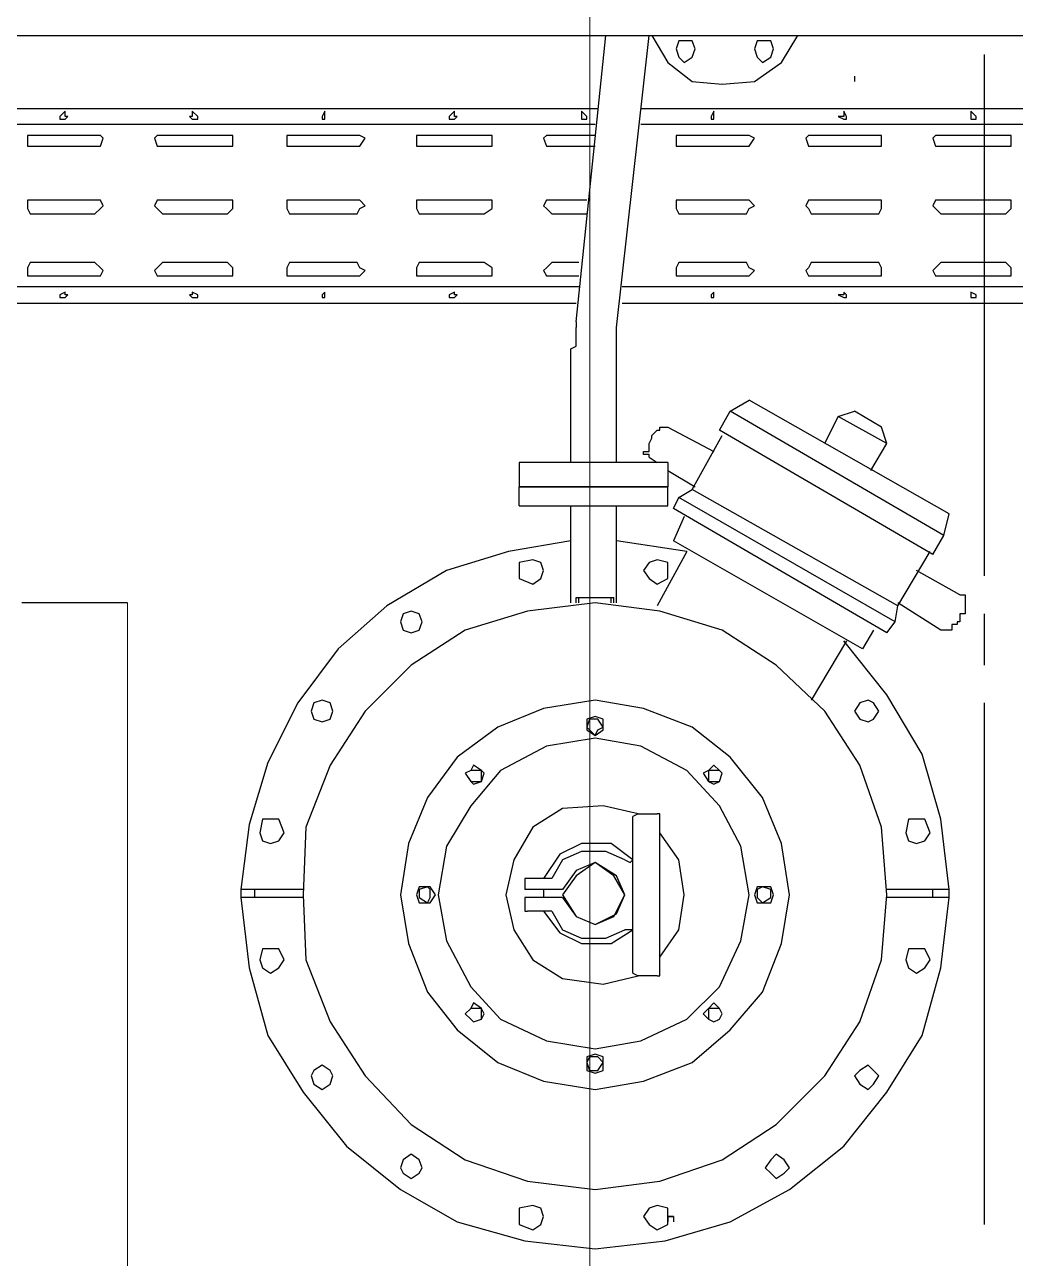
# Model space of a CAD drawing. Header units: millimetres. Extents: x 37084 to 180780, y -153145 to -16322.
# Drawn here: x 72745 to 73508, y -116707 to -115757 of the extents above; entities that cross this region are included whole.
import ezdxf

# ---------------------------------------------------------------- set-up
doc = ezdxf.new("R2010")
doc.units = ezdxf.units.MM
doc.header["$MEASUREMENT"] = 0
doc.linetypes.add('CONTINU', pattern=[0])
doc.layers.add('00', color=5, linetype='Continuous', lineweight=9)
doc.layers.add('1_Day dan', color=5, linetype='Continuous')

# ---------------------------------------------------------------- blocks, each defined once
blk = doc.blocks.new('MBA')
at = {"color": 0, "linetype": 'ByBlock', "lineweight": 25}
for points in [[(1954239.1, 286122.95), (1955568.32, 286122.95)], [(1955530.88, 285902.45), (1955553.76, 286122.95)], [(1955562.08, 285898.29), (1955587.04, 286122.95)], [(1955568.32, 286122.95), (1955572.48, 286122.95)], [(1955572.48, 286122.95), (1955574.56, 286122.95)], [(1955574.56, 286122.95), (1956204.85, 286122.95)], [(1955589.12, 286122.95), (1955601.61, 286102.15), (1955620.33, 286087.59), (1955643.21, 286085.51), (1955668.17, 286087.59), (1955688.97, 286102.15), (1955701.45, 286122.95)], [(1955641.13, 286122.95), (1955647.37, 286122.95)], [(1955607.85, 286112.55), (1955609.93, 286106.31), (1955614.09, 286102.15), (1955620.33, 286106.31), (1955622.41, 286112.55), (1955620.33, 286118.79), (1955614.09, 286118.79), (1955609.93, 286118.79), (1955607.85, 286112.55)], [(1955668.17, 286112.55), (1955670.25, 286106.31), (1955674.41, 286102.15), (1955680.65, 286106.31), (1955682.73, 286112.55), (1955680.65, 286118.79), (1955674.41, 286118.79), (1955670.25, 286118.79), (1955668.17, 286112.55)], [(1955844.98, 286108.39), (1955844.98, 285706.92)], [(1955745.14, 286091.75), (1955745.14, 286087.59)], [(1955745.14, 286091.75), (1955745.14, 286087.59)], [(1954336.87, 286066.78), (1955547.52, 286066.78)], [(1955580.8, 286066.78), (1956171.57, 286066.78)], [(1955133.57, 286060.54), (1955133.57, 286058.46), (1955137.73, 286058.46), (1955139.81, 286060.54), (1955137.73, 286060.54), (1955137.73, 286064.7), (1955133.57, 286060.54)], [(1955233.42, 286060.54), (1955235.5, 286058.46), (1955239.66, 286058.46), (1955239.66, 286060.54), (1955235.5, 286064.7), (1955235.5, 286060.54), (1955233.42, 286060.54)], [(1955335.35, 286060.54), (1955335.35, 286058.46), (1955337.43, 286058.46), (1955337.43, 286060.54), (1955337.43, 286064.7), (1955335.35, 286060.54)], [(1955433.11, 286060.54), (1955433.11, 286058.46), (1955437.27, 286058.46), (1955439.35, 286060.54), (1955437.27, 286060.54), (1955437.27, 286064.7), (1955433.11, 286060.54)], [(1955535.04, 286060.54), (1955535.04, 286058.46), (1955539.2, 286058.46), (1955539.2, 286060.54), (1955535.04, 286064.7), (1955535.04, 286060.54)], [(1955634.89, 286060.54), (1955634.89, 286058.46), (1955636.97, 286058.46), (1955636.97, 286060.54), (1955636.97, 286064.7), (1955634.89, 286060.54)], [(1955732.66, 286060.54), (1955736.82, 286058.46), (1955738.9, 286058.46), (1955738.9, 286060.54), (1955736.82, 286064.7), (1955736.82, 286060.54), (1955732.66, 286060.54)], [(1955834.58, 286060.54), (1955834.58, 286058.46), (1955838.74, 286058.46), (1955838.74, 286060.54), (1955834.58, 286064.7), (1955834.58, 286060.54)], [(1955545.44, 286054.3), (1954336.87, 286054.3)], [(1955110.69, 286045.98), (1955108.61, 286045.98), (1955108.61, 286043.9), (1955108.61, 286037.66), (1955110.69, 286037.66)], [(1955160.61, 286045.98), (1955110.69, 286045.98)], [(1955160.61, 286037.66), (1955164.77, 286037.66), (1955166.85, 286043.9), (1955164.77, 286045.98), (1955160.61, 286045.98)], [(1955212.62, 286045.98), (1955208.46, 286045.98), (1955206.38, 286043.9), (1955208.46, 286037.66), (1955212.62, 286037.66)], [(1955262.54, 286045.98), (1955212.62, 286045.98)], [(1955262.54, 286037.66), (1955266.7, 286037.66), (1955266.7, 286043.9), (1955266.7, 286045.98), (1955262.54, 286045.98)], [(1955310.38, 286045.98), (1955308.3, 286045.98), (1955308.3, 286043.9), (1955308.3, 286037.66), (1955310.38, 286037.66)], [(1955362.39, 286045.98), (1955310.38, 286045.98)], [(1955362.39, 286037.66), (1955364.47, 286037.66), (1955368.63, 286043.9), (1955364.47, 286045.98), (1955362.39, 286045.98)], [(1955410.23, 286045.98), (1955408.15, 286045.98), (1955408.15, 286043.9), (1955408.15, 286037.66), (1955410.23, 286037.66)], [(1955460.15, 286045.98), (1955410.23, 286045.98)], [(1955460.15, 286037.66), (1955466.4, 286037.66), (1955466.4, 286043.9), (1955466.4, 286045.98), (1955460.15, 286045.98)], [(1955512.16, 286045.98), (1955508, 286045.98), (1955505.92, 286043.9), (1955508, 286037.66), (1955512.16, 286037.66)], [(1955545.44, 286045.98), (1955512.16, 286045.98)], [(1956167.41, 286054.3), (1955580.8, 286054.3)], [(1955609.93, 286045.98), (1955607.85, 286045.98), (1955607.85, 286043.9), (1955607.85, 286037.66), (1955609.93, 286037.66)], [(1955661.93, 286045.98), (1955609.93, 286045.98)], [(1955661.93, 286037.66), (1955664.01, 286037.66), (1955668.17, 286043.9), (1955664.01, 286045.98), (1955661.93, 286045.98)], [(1955711.85, 286045.98), (1955709.77, 286045.98), (1955707.69, 286043.9), (1955709.77, 286037.66), (1955711.85, 286037.66)], [(1955763.86, 286045.98), (1955711.85, 286045.98)], [(1955763.86, 286037.66), (1955765.94, 286037.66), (1955765.94, 286043.9), (1955765.94, 286045.98), (1955763.86, 286045.98)], [(1955811.7, 286045.98), (1955807.54, 286045.98), (1955805.46, 286043.9), (1955807.54, 286037.66), (1955811.7, 286037.66)], [(1955861.63, 286045.98), (1955811.7, 286045.98)], [(1955861.63, 286037.66), (1955865.79, 286037.66), (1955865.79, 286043.9), (1955865.79, 286045.98), (1955861.63, 286045.98)], [(1955110.69, 286037.66), (1955160.61, 286037.66)], [(1955212.62, 286037.66), (1955262.54, 286037.66)], [(1955310.38, 286037.66), (1955362.39, 286037.66)], [(1955410.23, 286037.66), (1955460.15, 286037.66)], [(1955512.16, 286037.66), (1955545.44, 286037.66)], [(1955609.93, 286037.66), (1955661.93, 286037.66)], [(1955711.85, 286037.66), (1955763.86, 286037.66)], [(1955811.7, 286037.66), (1955861.63, 286037.66)], [(1955110.69, 285996.06), (1955108.61, 285996.06), (1955108.61, 285991.9), (1955108.61, 285989.82), (1955110.69, 285985.66)], [(1955160.61, 285996.06), (1955110.69, 285996.06)], [(1955160.61, 285985.66), (1955164.77, 285989.82), (1955166.85, 285991.9), (1955164.77, 285996.06), (1955160.61, 285996.06)], [(1955212.62, 285996.06), (1955208.46, 285996.06), (1955206.38, 285991.9), (1955208.46, 285989.82), (1955212.62, 285985.66)], [(1955262.54, 285996.06), (1955212.62, 285996.06)], [(1955262.54, 285985.66), (1955266.7, 285989.82), (1955266.7, 285991.9), (1955266.7, 285996.06), (1955262.54, 285996.06)], [(1955310.38, 285996.06), (1955308.3, 285996.06), (1955308.3, 285991.9), (1955308.3, 285989.82), (1955310.38, 285985.66)], [(1955362.39, 285996.06), (1955310.38, 285996.06)], [(1955362.39, 285985.66), (1955364.47, 285989.82), (1955368.63, 285991.9), (1955364.47, 285996.06), (1955362.39, 285996.06)], [(1955410.23, 285996.06), (1955408.15, 285996.06), (1955408.15, 285991.9), (1955408.15, 285989.82), (1955410.23, 285985.66)], [(1955460.15, 285996.06), (1955410.23, 285996.06)], [(1955460.15, 285985.66), (1955466.4, 285989.82), (1955466.4, 285991.9), (1955466.4, 285996.06), (1955460.15, 285996.06)], [(1955512.16, 285996.06), (1955508, 285996.06), (1955505.92, 285991.9), (1955508, 285989.82), (1955512.16, 285985.66)], [(1955539.2, 285996.06), (1955512.16, 285996.06)], [(1955609.93, 285996.06), (1955607.85, 285996.06), (1955607.85, 285991.9), (1955607.85, 285989.82), (1955609.93, 285985.66)], [(1955661.93, 285996.06), (1955609.93, 285996.06)], [(1955661.93, 285985.66), (1955664.01, 285989.82), (1955668.17, 285991.9), (1955664.01, 285996.06), (1955661.93, 285996.06)], [(1955711.85, 285996.06), (1955709.77, 285996.06), (1955707.69, 285991.9), (1955709.77, 285989.82), (1955711.85, 285985.66)], [(1955763.86, 285996.06), (1955711.85, 285996.06)], [(1955763.86, 285985.66), (1955765.94, 285989.82), (1955765.94, 285991.9), (1955765.94, 285996.06), (1955763.86, 285996.06)], [(1955811.7, 285996.06), (1955807.54, 285996.06), (1955805.46, 285991.9), (1955807.54, 285989.82), (1955811.7, 285985.66)], [(1955861.63, 285996.06), (1955811.7, 285996.06)], [(1955861.63, 285985.66), (1955865.79, 285989.82), (1955865.79, 285991.9), (1955865.79, 285996.06), (1955861.63, 285996.06)], [(1955110.69, 285985.66), (1955160.61, 285985.66)], [(1955212.62, 285985.66), (1955262.54, 285985.66)], [(1955310.38, 285985.66), (1955362.39, 285985.66)], [(1955410.23, 285985.66), (1955460.15, 285985.66)], [(1955512.16, 285985.66), (1955539.2, 285985.66)], [(1955609.93, 285985.66), (1955661.93, 285985.66)], [(1955711.85, 285985.66), (1955763.86, 285985.66)], [(1955811.7, 285985.66), (1955861.63, 285985.66)], [(1955110.69, 285948.22), (1955108.61, 285944.06), (1955108.61, 285941.97), (1955108.61, 285937.81), (1955110.69, 285937.81)], [(1955160.61, 285948.22), (1955110.69, 285948.22)], [(1955160.61, 285937.81), (1955164.77, 285937.81), (1955166.85, 285941.97), (1955164.77, 285944.06), (1955160.61, 285948.22)], [(1955212.62, 285948.22), (1955208.46, 285944.06), (1955206.38, 285941.97), (1955208.46, 285937.81), (1955212.62, 285937.81)], [(1955262.54, 285948.22), (1955212.62, 285948.22)], [(1955262.54, 285937.81), (1955266.7, 285937.81), (1955266.7, 285941.97), (1955266.7, 285944.06), (1955262.54, 285948.22)], [(1955310.38, 285948.22), (1955308.3, 285944.06), (1955308.3, 285941.97), (1955308.3, 285937.81), (1955310.38, 285937.81)], [(1955362.39, 285948.22), (1955310.38, 285948.22)], [(1955362.39, 285937.81), (1955364.47, 285937.81), (1955368.63, 285941.97), (1955364.47, 285944.06), (1955362.39, 285948.22)], [(1955410.23, 285948.22), (1955408.15, 285944.06), (1955408.15, 285941.97), (1955408.15, 285937.81), (1955410.23, 285937.81)], [(1955460.15, 285948.22), (1955410.23, 285948.22)], [(1955460.15, 285937.81), (1955466.4, 285937.81), (1955466.4, 285941.97), (1955466.4, 285944.06), (1955460.15, 285948.22)], [(1955512.16, 285948.22), (1955508, 285944.06), (1955505.92, 285941.97), (1955508, 285937.81), (1955512.16, 285937.81)], [(1955532.96, 285948.22), (1955512.16, 285948.22)], [(1955609.93, 285948.22), (1955607.85, 285944.06), (1955607.85, 285941.97), (1955607.85, 285937.81), (1955609.93, 285937.81)], [(1955661.93, 285948.22), (1955609.93, 285948.22)], [(1955661.93, 285937.81), (1955664.01, 285937.81), (1955668.17, 285941.97), (1955664.01, 285944.06), (1955661.93, 285948.22)], [(1955711.85, 285948.22), (1955709.77, 285944.06), (1955707.69, 285941.97), (1955709.77, 285937.81), (1955711.85, 285937.81)], [(1955763.86, 285948.22), (1955711.85, 285948.22)], [(1955763.86, 285937.81), (1955765.94, 285937.81), (1955765.94, 285941.97), (1955765.94, 285944.06), (1955763.86, 285948.22)], [(1955811.7, 285948.22), (1955807.54, 285944.06), (1955805.46, 285941.97), (1955807.54, 285937.81), (1955811.7, 285937.81)], [(1955861.63, 285948.22), (1955811.7, 285948.22)], [(1955861.63, 285937.81), (1955865.79, 285937.81), (1955865.79, 285941.97), (1955865.79, 285944.06), (1955861.63, 285948.22)], [(1955110.69, 285937.81), (1955160.61, 285937.81)], [(1955212.62, 285937.81), (1955262.54, 285937.81)], [(1955310.38, 285937.81), (1955362.39, 285937.81)], [(1955410.23, 285937.81), (1955460.15, 285937.81)], [(1955512.16, 285937.81), (1955532.96, 285937.81)], [(1955609.93, 285937.81), (1955661.93, 285937.81)], [(1955711.85, 285937.81), (1955763.86, 285937.81)], [(1955811.7, 285937.81), (1955861.63, 285937.81)], [(1955532.96, 285929.49), (1954336.87, 285929.49)], [(1955133.57, 285923.25), (1955133.57, 285921.17), (1955137.73, 285921.17), (1955139.81, 285923.25), (1955137.73, 285923.25), (1955137.73, 285925.33), (1955133.57, 285923.25)], [(1955233.42, 285923.25), (1955235.5, 285921.17), (1955239.66, 285921.17), (1955239.66, 285923.25), (1955235.5, 285925.33), (1955235.5, 285923.25), (1955233.42, 285923.25)], [(1955335.35, 285923.25), (1955335.35, 285921.17), (1955337.43, 285921.17), (1955337.43, 285923.25), (1955337.43, 285925.33), (1955335.35, 285923.25)], [(1955433.11, 285923.25), (1955433.11, 285921.17), (1955437.27, 285921.17), (1955439.35, 285923.25), (1955437.27, 285923.25), (1955437.27, 285925.33), (1955433.11, 285923.25)], [(1956138.29, 285929.49), (1955566.24, 285929.49)], [(1955634.89, 285923.25), (1955634.89, 285921.17), (1955636.97, 285921.17), (1955636.97, 285923.25), (1955636.97, 285925.33), (1955634.89, 285923.25)], [(1955732.66, 285923.25), (1955736.82, 285921.17), (1955738.9, 285921.17), (1955738.9, 285923.25), (1955736.82, 285925.33), (1955736.82, 285923.25), (1955732.66, 285923.25)], [(1955834.58, 285923.25), (1955834.58, 285921.17), (1955838.74, 285921.17), (1955838.74, 285923.25), (1955834.58, 285925.33), (1955834.58, 285923.25)], [(1954336.87, 285917.01), (1955530.88, 285917.01)], [(1955566.24, 285917.01), (1956134.13, 285917.01)], [(1955526.72, 285840.05), (1955526.72, 285869.17), (1955526.72, 285877.49), (1955526.72, 285881.65), (1955530.88, 285883.73), (1955530.88, 285889.97), (1955530.88, 285894.13), (1955530.88, 285896.21), (1955530.88, 285898.29)], [(1955530.88, 285902.45), (1955530.88, 285898.29)], [(1955562.08, 285840.05), (1955562.08, 285854.61), (1955562.08, 285860.85), (1955562.08, 285869.17), (1955562.08, 285875.41), (1955562.08, 285877.49), (1955562.08, 285883.73), (1955562.08, 285887.89), (1955562.08, 285889.97), (1955562.08, 285894.13), (1955562.08, 285898.29)], [(1955526.72, 285794.28), (1955526.72, 285840.05)], [(1955562.08, 285794.28), (1955562.08, 285840.05)], [(1955649.45, 285833.81), (1955664.01, 285842.13)], [(1955817.94, 285754.76), (1955664.01, 285842.13)], [(1955641.13, 285819.25), (1955649.45, 285833.81)], [(1955813.78, 285738.12), (1955649.45, 285833.81)], [(1955722.25, 285808.84), (1955732.66, 285829.65)], [(1955732.66, 285829.65), (1955745.14, 285833.81)], [(1955770.1, 285808.84), (1955732.66, 285829.65)], [(1955765.94, 285821.33), (1955745.14, 285833.81)], [(1955587.04, 285798.44), (1955587.04, 285800.52), (1955582.88, 285800.52), (1955582.88, 285802.6), (1955587.04, 285802.6), (1955587.04, 285806.76), (1955587.04, 285808.84), (1955589.12, 285813.01), (1955589.12, 285815.09), (1955593.29, 285819.25), (1955595.37, 285819.25), (1955595.37, 285821.33), (1955599.53, 285821.33), (1955601.61, 285821.33)], [(1955601.61, 285821.33), (1955636.97, 285802.6)], [(1955805.46, 285723.56), (1955641.13, 285819.25)], [(1955770.1, 285808.84), (1955765.94, 285821.33)], [(1955620.33, 285773.48), (1955643.21, 285815.09)], [(1955757.62, 285788.04), (1955770.1, 285808.84)], [(1955601.61, 285794.28), (1955487.2, 285794.28)], [(1955487.2, 285794.28), (1955487.2, 285775.56)], [(1955587.04, 285798.44), (1955593.29, 285794.28)], [(1955601.61, 285794.28), (1955601.61, 285775.56)], [(1955601.61, 285788.04), (1955622.41, 285775.56)], [(1955487.2, 285775.56), (1955601.61, 285775.56)], [(1955601.61, 285775.56), (1955487.2, 285775.56)], [(1955487.2, 285761), (1955487.2, 285775.56)], [(1955601.61, 285761), (1955601.61, 285775.56)], [(1955609.93, 285767.24), (1955620.33, 285773.48)], [(1955778.42, 285684.04), (1955620.33, 285773.48)], [(1955487.2, 285761), (1955601.61, 285761)], [(1955526.72, 285686.12), (1955526.72, 285761)], [(1955562.08, 285686.12), (1955562.08, 285761)], [(1955605.77, 285758.92), (1955609.93, 285767.24)], [(1955776.34, 285671.55), (1955609.93, 285767.24)], [(1955770.1, 285663.23), (1955605.77, 285758.92)], [(1955614.09, 285752.68), (1955605.77, 285733.96)], [(1955813.78, 285738.12), (1955817.94, 285754.76)], [(1955526.72, 285733.96), (1955478.88, 285725.64), (1955431.03, 285711.08), (1955385.27, 285684.04), (1955347.83, 285650.75), (1955316.62, 285609.15), (1955293.74, 285563.39), (1955279.18, 285515.54), (1955272.94, 285465.62)], [(1955616.17, 285725.64), (1955562.08, 285733.96)], [(1955751.38, 285650.75), (1955605.77, 285733.96)], [(1955805.46, 285723.56), (1955813.78, 285738.12)], [(1955616.17, 285725.64), (1955593.29, 285684.04)], [(1955778.42, 285684.04), (1955803.38, 285725.64)], [(1955487.2, 285711.08), (1955487.2, 285704.84), (1955497.6, 285700.68), (1955503.84, 285704.84), (1955505.92, 285711.08), (1955503.84, 285717.32), (1955497.6, 285719.4), (1955487.2, 285717.32), (1955487.2, 285711.08)], [(1955582.88, 285711.08), (1955587.04, 285704.84), (1955593.29, 285700.68), (1955601.61, 285704.84), (1955601.61, 285711.08), (1955601.61, 285717.32), (1955593.29, 285719.4), (1955587.04, 285717.32), (1955582.88, 285711.08)], [(1955826.26, 285692.36), (1955792.98, 285711.08)], [(1955185.57, 285686.12), (1955104.45, 285686.12)], [(1955320.78, 285461.46), (1955322.86, 285411.53), (1955341.59, 285363.69), (1955368.63, 285322.09), (1955403.99, 285284.64), (1955445.59, 285257.6), (1955493.44, 285240.96), (1955545.44, 285234.72), (1955595.37, 285240.96), (1955643.21, 285257.6), (1955684.81, 285284.64), (1955722.25, 285322.09), (1955749.3, 285363.69), (1955765.94, 285411.53), (1955770.1, 285461.46), (1955765.94, 285513.46), (1955749.3, 285561.31), (1955722.25, 285602.91), (1955684.81, 285638.27), (1955643.21, 285665.31), (1955595.37, 285679.87), (1955545.44, 285686.12), (1955493.44, 285679.87), (1955445.59, 285665.31), (1955403.99, 285638.27), (1955368.63, 285602.91), (1955341.59, 285561.31), (1955322.86, 285513.46), (1955320.78, 285461.46)], [(1955530.88, 285690.28), (1955560, 285690.28)], [(1955530.88, 285686.12), (1955530.88, 285690.28)], [(1955532.96, 285686.12), (1955532.96, 285690.28)], [(1955557.92, 285686.12), (1955557.92, 285690.28)], [(1955560, 285686.12), (1955560, 285690.28)], [(1955811.7, 285665.31), (1955778.42, 285686.12)], [(1955826.26, 285692.36), (1955830.42, 285692.36), (1955830.42, 285690.28), (1955830.42, 285686.12), (1955830.42, 285684.04), (1955830.42, 285679.87), (1955830.42, 285677.79), (1955826.26, 285677.79), (1955826.26, 285673.63)], [(1955395.67, 285671.55), (1955397.75, 285665.31), (1955403.99, 285663.23), (1955410.23, 285665.31), (1955412.31, 285671.55), (1955410.23, 285677.79), (1955403.99, 285679.87), (1955397.75, 285677.79), (1955395.67, 285671.55)], [(1955776.34, 285671.55), (1955778.42, 285684.04)], [(1955844.98, 285677.79), (1955844.98, 285638.27)], [(1955770.1, 285663.23), (1955776.34, 285671.55)], [(1955826.26, 285673.63), (1955826.26, 285671.55), (1955824.18, 285671.55), (1955824.18, 285669.47), (1955820.02, 285669.47), (1955820.02, 285665.31), (1955817.94, 285665.31), (1955813.78, 285665.31), (1955811.7, 285665.31)], [(1955738.9, 285656.99), (1955711.85, 285611.23)], [(1955817.94, 285465.62), (1955811.7, 285519.7), (1955797.14, 285569.63), (1955770.1, 285615.39), (1955736.82, 285656.99)], [(1955759.7, 285665.31), (1955751.38, 285650.75)], [(1955327.02, 285602.91), (1955329.1, 285596.67), (1955335.35, 285594.59), (1955341.59, 285596.67), (1955343.67, 285602.91), (1955341.59, 285609.15), (1955335.35, 285611.23), (1955329.1, 285609.15), (1955327.02, 285602.91)], [(1955395.67, 285461.46), (1955401.91, 285424.02), (1955416.47, 285386.57), (1955439.35, 285357.45), (1955470.56, 285332.49), (1955505.92, 285317.93), (1955545.44, 285311.69), (1955582.88, 285317.93), (1955620.33, 285332.49), (1955649.45, 285357.45), (1955674.41, 285386.57), (1955688.97, 285424.02), (1955695.21, 285461.46), (1955688.97, 285500.98), (1955674.41, 285536.34), (1955649.45, 285567.55), (1955620.33, 285590.43), (1955582.88, 285604.99), (1955545.44, 285611.23), (1955505.92, 285604.99), (1955470.56, 285590.43), (1955439.35, 285567.55), (1955416.47, 285536.34), (1955401.91, 285500.98), (1955395.67, 285461.46)], [(1955745.14, 285602.91), (1955749.3, 285596.67), (1955755.54, 285594.59), (1955759.7, 285596.67), (1955763.86, 285602.91), (1955759.7, 285609.15), (1955755.54, 285611.23), (1955749.3, 285609.15), (1955745.14, 285602.91)], [(1955844.98, 285609.15), (1955844.98, 285207.68)], [(1955539.2, 285590.43), (1955539.2, 285588.35), (1955545.44, 285584.19), (1955551.68, 285588.35), (1955551.68, 285590.43), (1955551.68, 285596.67), (1955545.44, 285598.75), (1955539.2, 285596.67), (1955539.2, 285590.43)], [(1955539.2, 285590.43), (1955541.28, 285588.35), (1955545.44, 285584.19), (1955547.52, 285588.35), (1955551.68, 285590.43), (1955547.52, 285596.67), (1955545.44, 285596.67), (1955541.28, 285596.67), (1955539.2, 285590.43)], [(1955424.79, 285461.46), (1955431.03, 285426.1), (1955449.75, 285390.73), (1955472.64, 285365.77), (1955508, 285349.13), (1955545.44, 285342.89), (1955580.8, 285349.13), (1955616.17, 285365.77), (1955641.13, 285390.73), (1955657.77, 285426.1), (1955664.01, 285461.46), (1955657.77, 285498.9), (1955641.13, 285530.1), (1955616.17, 285557.15), (1955580.8, 285575.87), (1955545.44, 285582.11), (1955508, 285575.87), (1955472.64, 285557.15), (1955449.75, 285530.1), (1955431.03, 285498.9), (1955424.79, 285461.46)], [(1955445.59, 285555.07), (1955449.75, 285548.82), (1955451.83, 285546.74), (1955458.07, 285548.82), (1955460.15, 285555.07), (1955458.07, 285557.15), (1955451.83, 285561.31), (1955449.75, 285557.15), (1955445.59, 285555.07)], [(1955445.59, 285555.07), (1955449.75, 285548.82), (1955451.83, 285548.82), (1955458.07, 285548.82), (1955458.07, 285555.07), (1955458.07, 285557.15), (1955451.83, 285557.15), (1955449.75, 285557.15), (1955445.59, 285555.07)], [(1955628.65, 285555.07), (1955632.81, 285548.82), (1955636.97, 285546.74), (1955641.13, 285548.82), (1955643.21, 285555.07), (1955641.13, 285557.15), (1955636.97, 285561.31), (1955632.81, 285557.15), (1955628.65, 285555.07)], [(1955632.81, 285555.07), (1955632.81, 285548.82), (1955636.97, 285548.82), (1955641.13, 285548.82), (1955643.21, 285555.07), (1955641.13, 285557.15), (1955636.97, 285557.15), (1955632.81, 285557.15), (1955632.81, 285555.07)], [(1955578.72, 285523.86), (1955551.68, 285530.1), (1955520.48, 285528.02), (1955497.6, 285513.46), (1955483.04, 285488.5), (1955476.8, 285461.46), (1955483.04, 285434.42), (1955497.6, 285411.53), (1955520.48, 285396.97), (1955551.68, 285392.81), (1955578.72, 285399.05)], [(1955578.72, 285523.86), (1955574.56, 285521.78)], [(1955578.72, 285523.86), (1955593.29, 285523.86)], [(1955595.37, 285521.78), (1955595.37, 285523.86), (1955593.29, 285523.86)], [(1955287.5, 285509.3), (1955289.58, 285503.06), (1955295.82, 285500.98), (1955302.06, 285503.06), (1955306.22, 285509.3), (1955302.06, 285519.7), (1955295.82, 285519.7), (1955289.58, 285519.7), (1955287.5, 285509.3)], [(1955574.56, 285401.13), (1955574.56, 285521.78)], [(1955595.37, 285401.13), (1955595.37, 285521.78)], [(1955784.66, 285509.3), (1955786.74, 285503.06), (1955792.98, 285500.98), (1955799.22, 285503.06), (1955803.38, 285509.3), (1955799.22, 285519.7), (1955792.98, 285519.7), (1955786.74, 285519.7), (1955784.66, 285509.3)], [(1955595.37, 285413.61), (1955609.93, 285434.42), (1955614.09, 285461.46), (1955609.93, 285488.5), (1955595.37, 285509.3)], [(1955574.56, 285488.5), (1955557.92, 285500.98), (1955535.04, 285500.98), (1955518.4, 285492.66), (1955505.92, 285473.94)], [(1955568.32, 285488.5), (1955553.76, 285494.74), (1955535.04, 285494.74), (1955520.48, 285488.5), (1955512.16, 285473.94)], [(1955520.48, 285459.38), (1955530.88, 285444.82), (1955545.44, 285438.58), (1955562.08, 285446.9), (1955568.32, 285461.46), (1955562.08, 285476.02), (1955545.44, 285486.42), (1955530.88, 285480.18), (1955520.48, 285465.62)], [(1955520.48, 285461.46), (1955530.88, 285444.82), (1955545.44, 285438.58), (1955560, 285444.82), (1955568.32, 285461.46), (1955560, 285476.02), (1955545.44, 285486.42), (1955530.88, 285476.02), (1955520.48, 285461.46)], [(1955568.32, 285488.5), (1955572.48, 285486.42), (1955574.56, 285488.5), (1955574.56, 285492.66)], [(1955408.15, 285461.46), (1955410.23, 285455.22), (1955416.47, 285455.22), (1955418.55, 285455.22), (1955422.71, 285461.46), (1955418.55, 285467.7), (1955416.47, 285467.7), (1955410.23, 285467.7), (1955408.15, 285461.46)], [(1955410.23, 285461.46), (1955410.23, 285459.38), (1955416.47, 285455.22), (1955418.55, 285459.38), (1955418.55, 285461.46), (1955418.55, 285465.62), (1955416.47, 285467.7), (1955410.23, 285465.62), (1955410.23, 285461.46)], [(1955491.36, 285473.94), (1955491.36, 285465.62)], [(1955493.44, 285473.94), (1955491.36, 285473.94)], [(1955512.16, 285473.94), (1955493.44, 285473.94)], [(1955668.17, 285461.46), (1955670.25, 285455.22), (1955674.41, 285455.22), (1955680.65, 285455.22), (1955682.73, 285461.46), (1955680.65, 285467.7), (1955674.41, 285467.7), (1955670.25, 285467.7), (1955668.17, 285461.46)], [(1955670.25, 285461.46), (1955670.25, 285459.38), (1955674.41, 285455.22), (1955680.65, 285459.38), (1955680.65, 285461.46), (1955680.65, 285465.62), (1955674.41, 285467.7), (1955670.25, 285465.62), (1955670.25, 285461.46)], [(1955320.78, 285465.62), (1955272.94, 285465.62)], [(1955272.94, 285465.62), (1955272.94, 285459.38)], [(1955320.78, 285459.38), (1955272.94, 285459.38)], [(1955272.94, 285459.38), (1955279.18, 285405.29), (1955293.74, 285353.29), (1955320.78, 285309.61), (1955354.07, 285268), (1955395.67, 285234.72), (1955439.35, 285209.76), (1955491.36, 285195.2), (1955545.44, 285188.96), (1955599.53, 285195.2), (1955649.45, 285209.76), (1955695.21, 285234.72), (1955736.82, 285268), (1955770.1, 285309.61), (1955797.14, 285353.29), (1955811.7, 285405.29), (1955817.94, 285459.38)], [(1955283.34, 285465.62), (1955283.34, 285459.38)], [(1955520.48, 285465.62), (1955491.36, 285465.62)], [(1955520.48, 285459.38), (1955491.36, 285459.38)], [(1955491.36, 285459.38), (1955491.36, 285448.98)], [(1955505.92, 285465.62), (1955505.92, 285459.38)], [(1955817.94, 285465.62), (1955770.1, 285465.62)], [(1955817.94, 285459.38), (1955770.1, 285459.38)], [(1955805.46, 285459.38), (1955805.46, 285465.62)], [(1955817.94, 285459.38), (1955817.94, 285465.62)], [(1955491.36, 285448.98), (1955493.44, 285448.98)], [(1955512.16, 285448.98), (1955493.44, 285448.98)], [(1955505.92, 285448.98), (1955518.4, 285432.34), (1955535.04, 285424.02), (1955557.92, 285424.02), (1955574.56, 285434.42)], [(1955512.16, 285448.98), (1955520.48, 285434.42), (1955535.04, 285428.18), (1955553.76, 285428.18), (1955568.32, 285434.42)], [(1955574.56, 285432.34), (1955574.56, 285434.42), (1955572.48, 285434.42), (1955568.32, 285434.42)], [(1955287.5, 285411.53), (1955289.58, 285405.29), (1955295.82, 285401.13), (1955302.06, 285405.29), (1955306.22, 285411.53), (1955302.06, 285419.86), (1955295.82, 285419.86), (1955289.58, 285419.86), (1955287.5, 285411.53)], [(1955784.66, 285411.53), (1955786.74, 285405.29), (1955792.98, 285401.13), (1955799.22, 285405.29), (1955803.38, 285411.53), (1955799.22, 285419.86), (1955792.98, 285419.86), (1955786.74, 285419.86), (1955784.66, 285411.53)], [(1955574.56, 285401.13), (1955578.72, 285399.05)], [(1955593.29, 285399.05), (1955595.37, 285399.05), (1955595.37, 285401.13)], [(1955593.29, 285399.05), (1955578.72, 285399.05)], [(1955445.59, 285369.93), (1955449.75, 285365.77), (1955451.83, 285363.69), (1955458.07, 285365.77), (1955460.15, 285369.93), (1955458.07, 285374.09), (1955451.83, 285378.25), (1955449.75, 285374.09), (1955445.59, 285369.93)], [(1955445.59, 285369.93), (1955449.75, 285365.77), (1955451.83, 285363.69), (1955458.07, 285365.77), (1955458.07, 285369.93), (1955458.07, 285374.09), (1955451.83, 285374.09), (1955449.75, 285374.09), (1955445.59, 285369.93)], [(1955628.65, 285369.93), (1955632.81, 285365.77), (1955636.97, 285363.69), (1955641.13, 285365.77), (1955643.21, 285369.93), (1955641.13, 285374.09), (1955636.97, 285378.25), (1955632.81, 285374.09), (1955628.65, 285369.93)], [(1955632.81, 285369.93), (1955632.81, 285365.77), (1955636.97, 285363.69), (1955641.13, 285365.77), (1955643.21, 285369.93), (1955641.13, 285374.09), (1955636.97, 285374.09), (1955632.81, 285374.09), (1955632.81, 285369.93)], [(1955539.2, 285332.49), (1955539.2, 285326.25), (1955545.44, 285324.17), (1955551.68, 285326.25), (1955551.68, 285332.49), (1955551.68, 285336.65), (1955545.44, 285338.73), (1955539.2, 285336.65), (1955539.2, 285332.49)], [(1955539.2, 285332.49), (1955541.28, 285326.25), (1955545.44, 285326.25), (1955547.52, 285326.25), (1955551.68, 285332.49), (1955547.52, 285336.65), (1955545.44, 285336.65), (1955541.28, 285336.65), (1955539.2, 285332.49)], [(1955327.02, 285322.09), (1955329.1, 285315.85), (1955335.35, 285311.69), (1955341.59, 285315.85), (1955343.67, 285322.09), (1955341.59, 285326.25), (1955335.35, 285330.41), (1955329.1, 285326.25), (1955327.02, 285322.09)], [(1955745.14, 285322.09), (1955749.3, 285315.85), (1955755.54, 285311.69), (1955759.7, 285315.85), (1955763.86, 285322.09), (1955759.7, 285326.25), (1955755.54, 285330.41), (1955749.3, 285326.25), (1955745.14, 285322.09)], [(1955395.67, 285251.36), (1955397.75, 285247.2), (1955403.99, 285243.04), (1955410.23, 285247.2), (1955412.31, 285251.36), (1955410.23, 285257.6), (1955403.99, 285261.76), (1955397.75, 285257.6), (1955395.67, 285251.36)], [(1955676.49, 285251.36), (1955680.65, 285247.2), (1955684.81, 285243.04), (1955691.05, 285247.2), (1955695.21, 285251.36), (1955691.05, 285257.6), (1955684.81, 285261.76), (1955680.65, 285257.6), (1955676.49, 285251.36)], [(1955487.2, 285213.92), (1955487.2, 285207.68), (1955497.6, 285203.52), (1955503.84, 285207.68), (1955505.92, 285213.92), (1955503.84, 285220.16), (1955497.6, 285222.24), (1955487.2, 285220.16), (1955487.2, 285213.92)], [(1955601.61, 285213.92), (1955601.61, 285220.16), (1955593.29, 285222.24), (1955587.04, 285220.16), (1955582.88, 285213.92), (1955587.04, 285207.68), (1955593.29, 285203.52), (1955601.61, 285207.68), (1955601.61, 285213.92)], [(1955605.77, 285213.92), (1955601.61, 285213.92), (1955605.77, 285213.92)], [(1955601.61, 285213.92), (1955601.61, 285209.76)], [(1955605.77, 285213.92), (1955605.77, 285209.76)]]:
    blk.add_lwpolyline(points, dxfattribs=at)
at = {"color": 0, "linetype": 'ByBlock', "lineweight": 18}
blk.add_lwpolyline([(1955185.57, 284787.49), (1955185.57, 285686.12)], dxfattribs=at)
blk = doc.blocks.new('LT220')
at = {"layer": '1_Day dan', "color": 0, "linetype": 'ByBlock', "lineweight": -2, "ltscale": 4500}
blk.add_line((484931.42, 49095.98), (484931.65, -12360.95), dxfattribs=at)

msp = doc.modelspace()

# ---------------------------------------------------------------- block references
at = {"layer": '00', "lineweight": 20, "ltscale": 4500}
msp.add_blockref('LT220', (-411751.59, -105303.54, 0), dxfattribs=at)
at = {"layer": '00', "linetype": 'CONTINU', "lineweight": 20}
msp.add_blockref('MBA', (-1882361.32, -401888.42, 0), dxfattribs=at)

doc.saveas('drawing.dxf')
